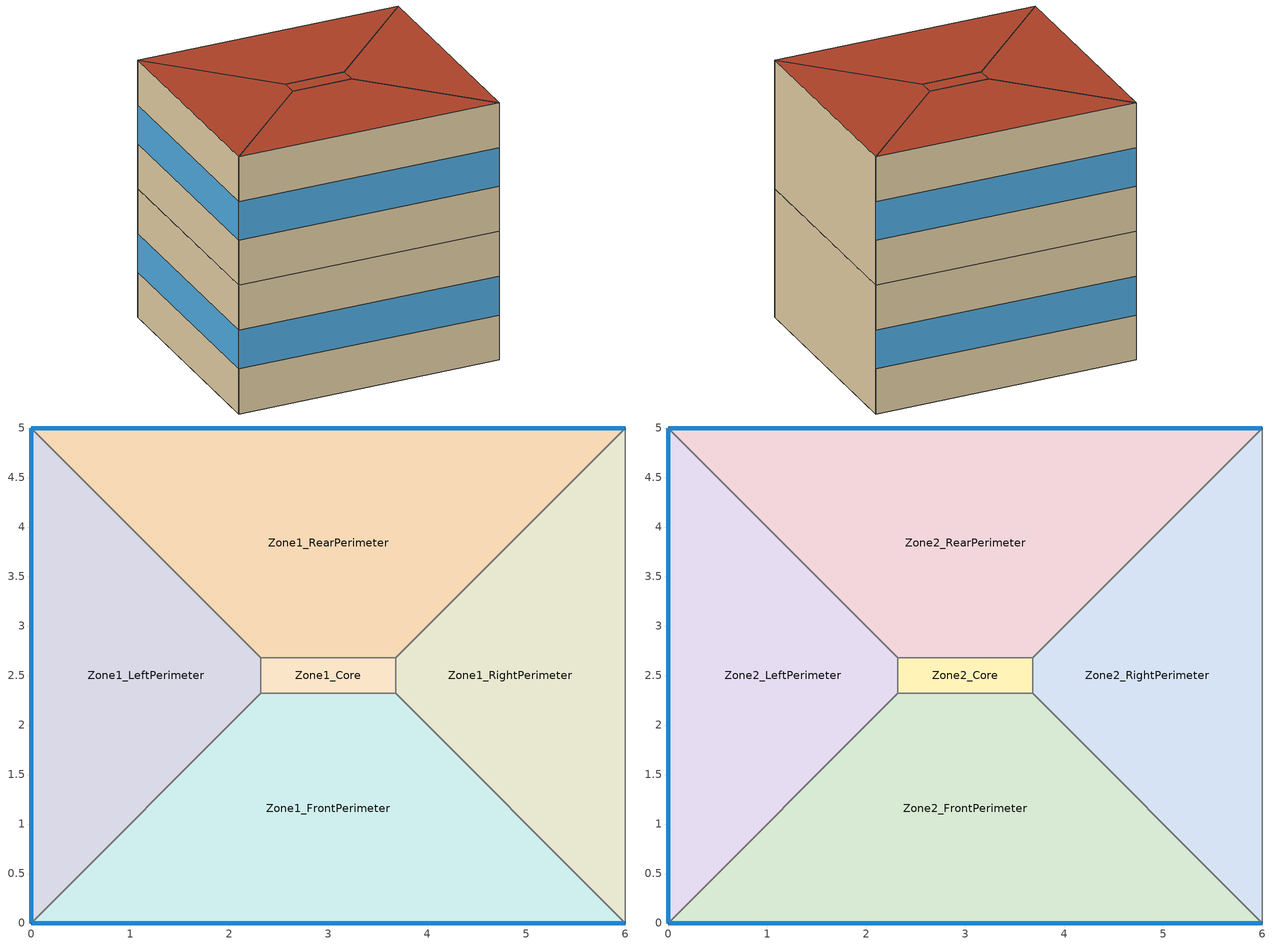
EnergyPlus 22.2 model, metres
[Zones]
Zone1_FrontPerimeter
 floor ground (ground_floor_Construction): 3.68,2.32 6,0 0,0 2.32,2.32 z0
 wall outside (exterior_wall_Construction): 0,0 6,0 z0:3
 wall adiabatic (interior_wall_Construction): 6,0 3.68,2.32 / 2.32,2.32 0,0 z0:3
 wall to Zone1_Core (interior_wall_Construction): 3.68,2.32 2.32,2.32 z0:3
 window x1.01 (Window1C): 0,0 6,0 z1.05:1.95
Zone1_RightPerimeter
 floor ground (ground_floor_Construction): 6,5 6,0 3.68,2.32 3.68,2.68 z0
 wall adiabatic (interior_wall_Construction): 3.68,2.32 6,0 6,5 3.68,2.68 z0:3
 wall to Zone1_Core (interior_wall_Construction): 3.68,2.68 3.68,2.32 z0:3
Zone1_RearPerimeter
 floor ground (ground_floor_Construction): 6,5 3.68,2.68 2.32,2.68 0,5 z0
 wall outside (exterior_wall_Construction): 6,5 0,5 z0:3
 wall adiabatic (interior_wall_Construction): 0,5 2.32,2.68 / 3.68,2.68 6,5 z0:3
 wall to Zone1_Core (interior_wall_Construction): 2.32,2.68 3.68,2.68 z0:3
 window x1.14 (Window1C): 6,5 0,5 z1.05:1.95
Zone1_LeftPerimeter
 floor ground (ground_floor_Construction): 2.32,2.68 2.32,2.32 0,0 0,5 z0
 wall outside (exterior_wall_Construction): 0,5 0,0 z0:3
 wall adiabatic (interior_wall_Construction): 0,0 2.32,2.32 / 2.32,2.68 0,5 z0:3
 wall to Zone1_Core (interior_wall_Construction): 2.32,2.32 2.32,2.68 z0:3
 window x1.05 (Window1C): 0,5 0,0 z1.05:1.95
Zone1_Core
 floor ground (ground_floor_Construction): 3.68,2.68 3.68,2.32 2.32,2.32 2.32,2.68 z0
Zone2_FrontPerimeter
 floor to Zone1_FrontPerimeter (inter_floor_Construction): 3.68,2.32 6,0 0,0 2.32,2.32 z3
 wall outside (exterior_wall_Construction): 0,0 6,0 z3:6
 wall adiabatic (interior_wall_Construction): 6,0 3.68,2.32 / 2.32,2.32 0,0 z3:6
 wall to Zone2_Core (interior_wall_Construction): 3.68,2.32 2.32,2.32 z3:6
 window x1.3 (Window1C): 0,0 6,0 z4.05:4.95
 roof outside (flat_roof_Construction): 6,0 3.68,2.32 2.32,2.32 0,0 z6
Zone2_RightPerimeter
 floor to Zone1_RightPerimeter (inter_floor_Construction): 6,5 6,0 3.68,2.32 3.68,2.68 z3
 wall adiabatic (interior_wall_Construction): 3.68,2.32 6,0 6,5 3.68,2.68 z3:6
 wall to Zone2_Core (interior_wall_Construction): 3.68,2.68 3.68,2.32 z3:6
 roof outside (flat_roof_Construction): 6,0 6,5 3.68,2.68 3.68,2.32 z6
Zone2_RearPerimeter
 floor to Zone1_RearPerimeter (inter_floor_Construction): 6,5 3.68,2.68 2.32,2.68 0,5 z3
 wall outside (exterior_wall_Construction): 6,5 0,5 z3:6
 wall adiabatic (interior_wall_Construction): 0,5 2.32,2.68 / 3.68,2.68 6,5 z3:6
 wall to Zone2_Core (interior_wall_Construction): 2.32,2.68 3.68,2.68 z3:6
 window x1.17 (Window1C): 6,5 0,5 z4.05:4.95
 roof outside (flat_roof_Construction): 6,5 0,5 2.32,2.68 3.68,2.68 z6
Zone2_LeftPerimeter
 floor to Zone1_LeftPerimeter (inter_floor_Construction): 2.32,2.68 2.32,2.32 0,0 0,5 z3
 wall outside (exterior_wall_Construction): 0,5 0,0 z3:6
 wall adiabatic (interior_wall_Construction): 0,0 2.32,2.32 / 2.32,2.68 0,5 z3:6
 wall to Zone2_Core (interior_wall_Construction): 2.32,2.32 2.32,2.68 z3:6
 window x1.24 (Window1C): 0,5 0,0 z4.05:4.95
 roof outside (flat_roof_Construction): 0,0 2.32,2.32 2.32,2.68 0,5 z6
Zone2_Core
 floor to Zone1_Core (inter_floor_Construction): 3.68,2.68 3.68,2.32 2.32,2.32 2.32,2.68 z3
 roof outside (flat_roof_Construction): 3.68,2.32 3.68,2.68 2.32,2.68 2.32,2.32 z6
[BUILDING]
Sample_Building_0: North Axis, North Axis=0; Terrain, Terrain=Suburbs; Loads Convergence Tolerance Value, Loads Convergence Tolerance Value=0.04; Temperature Convergence Tolerance Value, Temperature Convergence Tolerance Value=0.4; Solar Distribution, Solar Distribution=FullExterior; Maximum Number of Warmup Days, Maximum Number of Warmup Days=25; Minimum Number of Warmup Days, Minimum Number of Warmup Days=1
[Site:Location]
Amsterdam_Netherlands: Latitude, Latitude=52.37; Longitude, Longitude=4.89; Time Zone, Time Zone=1; Elevation, Elevation=28.2944
[SITE:GROUNDTEMPERATURE:BUILDINGSURFACE]
5.44456, 6.34265, 7.35519, 10.3632, 17.2781, 18.9818, 21.5895, 20.479, 17.649, 11.8647, 9.46105, 6.81585
[SizingPeriod:DesignDay] Day of Month, Day of Month=21; Humidity Condition Type, Humidity Condition Type=Wetbulb; Barometric Pressure, Barometric Pressure=102000; Rain Indicator, Rain Indicator=No; Snow Indicator, Snow Indicator=No; Daylight Saving Time Indicator, Daylight Saving Time Indicator=No; Solar Model Indicator, Solar Model Indicator=ASHRAEClearSky
Name | Month, Month | Day Type, Day Type | Maximum Dry-Bulb Temperature, Maximum DryBulb Temperature | Daily Dry-Bulb Temperature Range, Daily DryBulb Temperature Range | Wetbulb or DewPoint at Maximum Dry-Bulb, Wetbulb or DewPoint at Maximum DryBulb | Wind Speed, Wind Speed | Wind Direction, Wind Direction | Sky Clearness, Sky Clearness
Netherlands Ann Htg 99.6% Condns DB | 1 | WinterDesignDay | -5 | 0 | -5 | 4 | 270 | 0
Netherlands Ann Clg 1% Condns DB=>MWB | 7 | SummerDesignDay | 28 | 10 | 17 | 3.5 | 90 | 1
[MATERIAL]
Concrete_200mm: Roughness, Roughness=MediumRough; Thickness, Thickness=0.265973; Conductivity, Conductivity=0.0505706; Density, Density=2300.54; Specific Heat, Specific Heat=852.654; Thermal Absorptance, Thermal Absorptance=0.9; Solar Absorptance, Solar Absorptance=0.7; Visible Absorptance, Visible Absorptance=0.7
[MATERIAL:NOMASS]
Name | Roughness, Roughness | Thermal Resistance, Thermal Resistance | Thermal Absorptance, Thermal Absorptance | Solar Absorptance, Solar Absorptance | Visible Absorptance, Visible Absorptance
Roof_R2.5 | MediumRough | 3.85497 | 0.902698 | 0.700629 | 0.696086
InternalFloor_Generic_R1.0 | MediumSmooth | 1.82106 | 0.90557 | 0.693091 | 0.704281
InteriorWall_Generic_R0.5 | MediumSmooth | 0.768366 | 0.897125 | 0.496555 | 0.504572
GroundFloor_R2.5 | MediumRough | 0.574955 | 0.892669 | 0.694354 | 0.704865
[WINDOWMATERIAL:SIMPLEGLAZINGSYSTEM]
Window_U2.9: U-Factor, UFactor=2.9; Solar Heat Gain Coefficient, Solar Heat Gain Coefficient=0.701452; Visible Transmittance, Visible Transmittance=0.7
[CONSTRUCTION]
Window1C: Window_U2.9
ground_floor_Construction: GroundFloor_R2.5
exterior_wall_Construction: Concrete_200mm
flat_roof_Construction: Roof_R2.5
inter_floor_Construction: InternalFloor_Generic_R1.0
interior_wall_Construction: InteriorWall_Generic_R0.5
[WINDOWMATERIAL:BLIND] Slat Orientation, Slat Orientation=Horizontal; Slat Width, Slat Width=0.025; Slat Separation, Slat Separation=0.02; Slat Thickness, Slat Thickness=0.001; Slat Angle, Slat Angle=45; Slat Conductivity, Slat Conductivity=160; Slat Beam Solar Transmittance, Slat Beam Solar Transmittance=0; Front Side Slat Beam Solar Reflectance, Front Side Slat Beam Solar Reflectance=0.7; Back Side Slat Beam Solar Reflectance, Back Side Slat Beam Solar Reflectance=0.7; Slat Diffuse Solar Transmittance, Slat Diffuse Solar Transmittance=0; Front Side Slat Diffuse Solar Reflectance, Front Side Slat Diffuse Solar Reflectance=0.7; Back Side Slat Diffuse Solar Reflectance, Back Side Slat Diffuse Solar Reflectance=0.7; Slat Beam Visible Transmittance, Slat Beam Visible Transmittance=0; Front Side Slat Beam Visible Reflectance, Front Side Slat Beam Visible Reflectance=0.7; Back Side Slat Beam Visible Reflectance, Back Side Slat Beam Visible Reflectance=0.7; Slat Diffuse Visible Transmittance, Slat Diffuse Visible Transmittance=0; Front Side Slat Diffuse Visible Reflectance, Front Side Slat Diffuse Visible Reflectance=0.7; Back Side Slat Diffuse Visible Reflectance, Back Side Slat Diffuse Visible Reflectance=0.7; Slat Infrared Hemispherical Transmittance, Slat Infrared Hemispherical Transmittance=0; Front Side Slat Infrared Hemispherical Emissivity, Front Side Slat Infrared Hemispherical Emissivity=0.9; Back Side Slat Infrared Hemispherical Emissivity, Back Side Slat Infrared Hemispherical Emissivity=0.9; Blind to Glass Distance, Blind to Glass Distance=0.05; Blind Top Opening Multiplier, Blind Top Opening Multiplier=0.5; Blind Bottom Opening Multiplier, Blind Bottom Opening Multiplier=0; Blind Left Side Opening Multiplier, Blind Left Side Opening Multiplier=0.5; Blind Right Side Opening Multiplier, Blind Right Side Opening Multiplier=0.5; Minimum Slat Angle, Minimum Slat Angle=0; Maximum Slat Angle, Maximum Slat Angle=180
MyExternalLouvers_Zone1_FrontPerimeter_Wall_0_window; MyExternalLouvers_Zone1_RearPerimeter_Wall_0_window; MyExternalLouvers_Zone1_LeftPerimeter_Wall_0_window; MyExternalLouvers_Zone2_FrontPerimeter_Wall_0_window; MyExternalLouvers_Zone2_RearPerimeter_Wall_0_window; MyExternalLouvers_Zone2_LeftPerimeter_Wall_0_window
[ZONE] Type, Type=1; Multiplier, Multiplier=1; Ceiling Height, Ceiling Height=autocalculate; Volume, Volume=autocalculate; Floor Area, Floor Area=autocalculate; Part of Total Floor Area, Part of Total Floor Area=Yes
Zone1_FrontPerimeter; Zone1_RightPerimeter; Zone1_RearPerimeter; Zone1_LeftPerimeter; Zone1_Core; Zone2_FrontPerimeter; Zone2_RightPerimeter; Zone2_RearPerimeter; Zone2_LeftPerimeter; Zone2_Core
[ZONEINFILTRATION:DESIGNFLOWRATE] Schedule Name, Schedule=InfilSched_Twoandahalfstory_House; Design Flow Rate Calculation Method, Design Flow Rate Calculation Method=Flow/Area; Constant Term Coefficient, Constant Term Coefficient=0; Temperature Term Coefficient, Temperature Term Coefficient=0.0714286; Velocity Term Coefficient, Velocity Term Coefficient=0.0952381; Velocity Squared Term Coefficient, Velocity Squared Term Coefficient=0
Name | Zone or ZoneList Name, Zone or ZoneList or Space or SpaceList | Design Flow Rate, Design Flow Rate
Infil_resi_D_Zone1_FrontPerimeter | Zone1_FrontPerimeter | 0.000290082
Infil_resi_D_Zone1_RightPerimeter | Zone1_RightPerimeter | 0.000290082
Infil_resi_D_Zone1_RearPerimeter | Zone1_RearPerimeter | 0.000290082
Infil_resi_D_Zone1_LeftPerimeter | Zone1_LeftPerimeter | 0.000290082
Infil_resi_D_Zone1_Core | Zone1_Core | 7.25205e-05
Infil_resi_D_Zone2_FrontPerimeter | Zone2_FrontPerimeter | 0.000290082
Infil_resi_D_Zone2_RightPerimeter | Zone2_RightPerimeter | 0.000290082
Infil_resi_D_Zone2_RearPerimeter | Zone2_RearPerimeter | 0.000290082
Infil_resi_D_Zone2_LeftPerimeter | Zone2_LeftPerimeter | 0.000290082
Infil_resi_D_Zone2_Core | Zone2_Core | 7.25205e-05
[DESIGNSPECIFICATION:OUTDOORAIR]
DSOA_Global: Outdoor Air Method, Outdoor Air Method=Sum; Outdoor Air Flow per Person, Outdoor Air Flow per Person=0.0025; Outdoor Air Flow per Zone Floor Area, Outdoor Air Flow per Zone Floor Area=0.0003; Outdoor Air Flow per Zone, Outdoor Air Flow per Zone=0; Outdoor Air Flow Air Changes per Hour, Outdoor Air Flow Air Changes per Hour=0
[ZONEHVAC:IDEALLOADSAIRSYSTEM] Availability Schedule Name, Availability Schedule=VentSched_Twoandahalfstory_House; Maximum Heating Supply Air Temperature, Maximum Heating Supply Air Temperature=53.6824; Minimum Cooling Supply Air Temperature, Minimum Cooling Supply Air Temperature=13.3534; Maximum Heating Supply Air Humidity Ratio, Maximum Heating Supply Air Humidity Ratio=0.0156; Minimum Cooling Supply Air Humidity Ratio, Minimum Cooling Supply Air Humidity Ratio=0.0077; Heating Limit, Heating Limit=LimitFlowRateAndCapacity; Maximum Heating Air Flow Rate, Maximum Heating Air Flow Rate=Autosize; Maximum Sensible Heating Capacity, Maximum Sensible Heating Capacity=Autosize; Cooling Limit, Cooling Limit=LimitFlowRateAndCapacity; Maximum Cooling Air Flow Rate, Maximum Cooling Air Flow Rate=Autosize; Maximum Total Cooling Capacity, Maximum Total Cooling Capacity=Autosize; Dehumidification Control Type, Dehumidification Control Type=None; Cooling Sensible Heat Ratio, Cooling Sensible Heat Ratio=0.7; Humidification Control Type, Humidification Control Type=None; Design Specification Outdoor Air Object Name, Design Specification Outdoor Air Object=DSOA_Global; Demand Controlled Ventilation Type, Demand Controlled Ventilation Type=None; Outdoor Air Economizer Type, Outdoor Air Economizer Type=NoEconomizer; Heat Recovery Type, Heat Recovery Type=Sensible; Sensible Heat Recovery Effectiveness, Sensible Heat Recovery Effectiveness=0.76767; Latent Heat Recovery Effectiveness, Latent Heat Recovery Effectiveness=0
Zone1_FrontPerimeter_Ideal_Loads; Zone1_RightPerimeter_Ideal_Loads; Zone1_RearPerimeter_Ideal_Loads; Zone1_LeftPerimeter_Ideal_Loads; Zone1_Core_Ideal_Loads; Zone2_FrontPerimeter_Ideal_Loads; Zone2_RightPerimeter_Ideal_Loads; Zone2_RearPerimeter_Ideal_Loads; Zone2_LeftPerimeter_Ideal_Loads; Zone2_Core_Ideal_Loads
[Zone equipment]
Zone1_FrontPerimeter: Zone1_FrontPerimeter_Ideal_Loads
Zone1_RightPerimeter: Zone1_RightPerimeter_Ideal_Loads
Zone1_RearPerimeter: Zone1_RearPerimeter_Ideal_Loads
Zone1_LeftPerimeter: Zone1_LeftPerimeter_Ideal_Loads
Zone1_Core: Zone1_Core_Ideal_Loads
Zone2_FrontPerimeter: Zone2_FrontPerimeter_Ideal_Loads
Zone2_RightPerimeter: Zone2_RightPerimeter_Ideal_Loads
Zone2_RearPerimeter: Zone2_RearPerimeter_Ideal_Loads
Zone2_LeftPerimeter: Zone2_LeftPerimeter_Ideal_Loads
Zone2_Core: Zone2_Core_Ideal_Loads
[THERMOSTATSETPOINT:DUALSETPOINT] Heating Setpoint Temperature Schedule Name, Heating Setpoint Temperature Schedule=ZONE_HEATING_SETPOINTS; Cooling Setpoint Temperature Schedule Name, Cooling Setpoint Temperature Schedule=ZONE_COOLING_SETPOINTS
Zone1_FrontPerimeter_SETPOINTS; Zone1_RightPerimeter_SETPOINTS; Zone1_RearPerimeter_SETPOINTS; Zone1_LeftPerimeter_SETPOINTS; Zone1_Core_SETPOINTS; Zone2_FrontPerimeter_SETPOINTS; Zone2_RightPerimeter_SETPOINTS; Zone2_RearPerimeter_SETPOINTS; Zone2_LeftPerimeter_SETPOINTS; Zone2_Core_SETPOINTS
[WATERHEATER:MIXED]
MyDHW_0_WaterHeater: Tank Volume, Tank Volume=0.277503; Setpoint Temperature Schedule Name, Setpoint Temperature Schedule=MyDHW_0_Setpoint; Deadband Temperature Difference, Deadband Temperature Difference=2; Maximum Temperature Limit, Maximum Temperature Limit=80; Heater Control Type, Heater Control Type=CYCLE; Heater Maximum Capacity, Heater Maximum Capacity=4223.21; Heater Ignition Minimum Flow Rate, Heater Ignition Minimum Flow Rate=0; Heater Ignition Delay, Heater Ignition Delay=0; Heater Fuel Type, Heater Fuel Type=NaturalGas; Heater Thermal Efficiency, Heater Thermal Efficiency=0.99; Off Cycle Parasitic Fuel Consumption Rate, Off Cycle Parasitic Fuel Consumption Rate=0; Off Cycle Parasitic Fuel Type, Off Cycle Parasitic Fuel Type=Electricity; Off Cycle Parasitic Heat Fraction to Tank, Off Cycle Parasitic Heat Fraction to Tank=0; On Cycle Parasitic Fuel Consumption Rate, On Cycle Parasitic Fuel Consumption Rate=0; On Cycle Parasitic Fuel Type, On Cycle Parasitic Fuel Type=Electricity; On Cycle Parasitic Heat Fraction to Tank, On Cycle Parasitic Heat Fraction to Tank=0; Ambient Temperature Indicator, Ambient Temperature Indicator=SCHEDULE; Ambient Temperature Schedule Name, Ambient Temperature Schedule=Always22C; Off Cycle Loss Coefficient to Ambient Temperature, Off Cycle Loss Coefficient to Ambient Temperature=3.4349; Off Cycle Loss Fraction to Zone, Off Cycle Loss Fraction to Zone=1; On Cycle Loss Coefficient to Ambient Temperature, On Cycle Loss Coefficient to Ambient Temperature=5; On Cycle Loss Fraction to Zone, On Cycle Loss Fraction to Zone=1; Peak Use Flow Rate, Peak Use Flow Rate=2.74594e-06; Use Flow Rate Fraction Schedule Name, Use Flow Rate Fraction Schedule=MyDHW_0_UseFraction; Use Side Effectiveness, Use Side Effectiveness=1; Source Side Effectiveness, Source Side Effectiveness=1; Use Side Design Flow Rate, Use Side Design Flow Rate=autosize; Source Side Design Flow Rate, Source Side Design Flow Rate=autosize; Indirect Water Heating Recovery Time, Indirect Water Heating Recovery Time=1.5; Source Side Flow Control Mode, Source Side Flow Control Mode=IndirectHeatPrimarySetpoint
[WINDOWSHADINGCONTROL] Shading Type, Shading Type=ExteriorBlind; Shading Control Type, Shading Control Type=OnIfHighSolarOnWindow; Shading Control Is Scheduled, Shading Control Is Scheduled=No; Glare Control Is Active, Glare Control Is Active=No; Type of Slat Angle Control for Blinds, Type of Slat Angle Control for Blinds=FixedSlatAngle; Multiple Surface Control Type, Multiple Surface Control Type=Sequential
Name | Zone or ZoneList Name, Zone | Setpoint, Setpoint | Shading Device Material Name, Shading Device Material | Fenestration Surface 1 Name, Fenestration Surface 1
ShadingCtrl_Zone1_FrontPerimeter_Wall_0_window | Zone1_FrontPerimeter | 326.411 | MyExternalLouvers_Zone1_FrontPerimeter_Wall_0_window | Zone1_FrontPerimeter_Wall_0 window
ShadingCtrl_Zone1_RearPerimeter_Wall_0_window | Zone1_RearPerimeter | 321.33 | MyExternalLouvers_Zone1_RearPerimeter_Wall_0_window | Zone1_RearPerimeter_Wall_0 window
ShadingCtrl_Zone1_LeftPerimeter_Wall_0_window | Zone1_LeftPerimeter | 370.964 | MyExternalLouvers_Zone1_LeftPerimeter_Wall_0_window | Zone1_LeftPerimeter_Wall_0 window
ShadingCtrl_Zone2_FrontPerimeter_Wall_0_window | Zone2_FrontPerimeter | 205.346 | MyExternalLouvers_Zone2_FrontPerimeter_Wall_0_window | Zone2_FrontPerimeter_Wall_0 window
ShadingCtrl_Zone2_RearPerimeter_Wall_0_window | Zone2_RearPerimeter | 269.343 | MyExternalLouvers_Zone2_RearPerimeter_Wall_0_window | Zone2_RearPerimeter_Wall_0 window
ShadingCtrl_Zone2_LeftPerimeter_Wall_0_window | Zone2_LeftPerimeter | 331.658 | MyExternalLouvers_Zone2_LeftPerimeter_Wall_0_window | Zone2_LeftPerimeter_Wall_0 window
[DESIGNSPECIFICATION:ZONEAIRDISTRIBUTION]
Field_1,=DSZAD_Global; Field_2, Zone Air Distribution Effectiveness in Cooling Mode=1; Field_3, Zone Air Distribution Effectiveness in Heating Mode=1; Field_5, Zone Secondary Recirculation Fraction=0.3; Field_6, Minimum Zone Ventilation Efficiency=0
[SIZING:ZONE]
Field_1, Zone or ZoneList=ALL_ZONES; Field_2, Zone Cooling Design Supply Air Temperature Input Method=SupplyAirTemperature; Field_3, Zone Cooling Design Supply Air Temperature=14.1394; Field_5, Zone Heating Design Supply Air Temperature Input Method=SupplyAirTemperature; Field_6, Zone Heating Design Supply Air Temperature=48.1; Field_8, Zone Cooling Design Supply Air Humidity Ratio=0.00877503; Field_9, Zone Heating Design Supply Air Humidity Ratio=0.00372321; Field_10, Design Specification Outdoor Air Object=DSOA_Global; Field_11, Zone Heating Sizing Factor=1; Field_12, Zone Cooling Sizing Factor=1; Field_13, Cooling Design Air Flow Method=DesignDayWithLimit; Field_14, Cooling Design Air Flow Rate=0; Field_15, Cooling Minimum Air Flow per Zone Floor Area=0.000762; Field_16, Cooling Minimum Air Flow=0; Field_17, Cooling Minimum Air Flow Fraction=0.2; Field_18, Heating Design Air Flow Method=DesignDay; Field_19, Heating Design Air Flow Rate=0; Field_20, Heating Maximum Air Flow per Zone Floor Area=0.002032; Field_21, Heating Maximum Air Flow=0.141576; Field_22, Heating Maximum Air Flow Fraction=0.3; Field_23, Design Specification Zone Air Distribution Object=DSZAD_Global; Field_24, Account for Dedicated Outdoor Air System=No; Field_25, Dedicated Outdoor Air System Control Strategy=NeutralSupplyAir; Field_26, Dedicated Outdoor Air Low Setpoint Temperature for Design=autosize; Field_27, Dedicated Outdoor Air High Setpoint Temperature for Design=autosize; Field_28, Zone Load Sizing Method=Sensible Load Only No Latent Load; Field_29, Zone Latent Cooling Design Supply Air Humidity Ratio Input Method=HumidityRatioDifference; Field_31, Zone Cooling Design Supply Air Humidity Ratio Difference=0.005; Field_32, Zone Latent Heating Design Supply Air Humidity Ratio Input Method=HumidityRatioDifference; Field_34, Zone Humidification Design Supply Air Humidity Ratio Difference=0.005
[ZONECONTROL:THERMOSTAT] Field_3, Control Type Schedule=ZONE_CONTROL_TYPE_SCHEDULE; Field_12, Temperature Difference Between Cutout And Setpoint=0
Name | Field_1, | Field_2, Zone or ZoneList | Field_5, Control 1
 | Zone1_FrontPerimeter_CONTROLS | Zone1_FrontPerimeter | Zone1_FrontPerimeter_SETPOINTS
 | Zone1_RightPerimeter_CONTROLS | Zone1_RightPerimeter | Zone1_RightPerimeter_SETPOINTS
 | Zone1_RearPerimeter_CONTROLS | Zone1_RearPerimeter | Zone1_RearPerimeter_SETPOINTS
 | Zone1_LeftPerimeter_CONTROLS | Zone1_LeftPerimeter | Zone1_LeftPerimeter_SETPOINTS
 | Zone1_Core_CONTROLS | Zone1_Core | Zone1_Core_SETPOINTS
 | Zone2_FrontPerimeter_CONTROLS | Zone2_FrontPerimeter | Zone2_FrontPerimeter_SETPOINTS
 | Zone2_RightPerimeter_CONTROLS | Zone2_RightPerimeter | Zone2_RightPerimeter_SETPOINTS
 | Zone2_RearPerimeter_CONTROLS | Zone2_RearPerimeter | Zone2_RearPerimeter_SETPOINTS
 | Zone2_LeftPerimeter_CONTROLS | Zone2_LeftPerimeter | Zone2_LeftPerimeter_SETPOINTS
 | Zone2_Core_CONTROLS | Zone2_Core | Zone2_Core_SETPOINTS
[Schedule:Compact]
ALWAYS22C: Through: 12/31, For: AllDays, Until: 24:00, 22
[SCHEDULE:COMPACT]
MyDHW_0_UseFraction: Through: 12/31, For: AllDays, Until: 06:00, 0, Until: 08:00, 0.62, Until: 10:00, 0.98, Until: 17:00, 0.2, Until: 21:00, 0.69, Until: 24:00, 0.62
MyDHW_0_Setpoint: Through: 12/31, For: AllDays, Until: 24:00, 59.4729
ZONE_HEATING_SETPOINTS: Through: 12/31, For: WeekDays, Until: 07:00, 15.025, Until: 23:00, 19.639, Until: 24:00, 15.025, For: Saturday, Until: 07:00, 15.025, Until: 23:00, 19.639, Until: 24:00, 15.025, For: Sunday, Until: 07:00, 15.025, Until: 23:00, 19.639, Until: 24:00, 15.025, For: Holiday, Until: 07:00, 15.025, Until: 23:00, 19.639, Until: 24:00, 15.025, For: SummerDesignDay, Until: 24:00, 19.639, For: WinterDesignDay, Until: 24:00, 19.639
ZONE_COOLING_SETPOINTS: Through: 12/31, For: WeekDays, Until: 07:00, 32.446, Until: 23:00, 32.55, Until: 24:00, 32.446, For: Saturday, Until: 07:00, 32.446, Until: 23:00, 32.55, Until: 24:00, 32.446, For: Sunday, Until: 07:00, 32.446, Until: 23:00, 32.55, Until: 24:00, 32.446, For: Holiday, Until: 07:00, 32.446, Until: 23:00, 32.55, Until: 24:00, 32.446, For: SummerDesignDay, Until: 24:00, 32.55, For: WinterDesignDay, Until: 24:00, 32.55
ZONE_CONTROL_TYPE_SCHEDULE: Through: 12/31, For: AllDays, Until: 24:00, 4
VentSched_Twoandahalfstory_House: Through: 12/31, For: Weekdays SummerDesignDay WinterDesignDay, Until: 06:00, 0.3174, Until: 09:00, 0.8844, Until: 16:00, 0.406, Until: 22:00, 0.9219, Until: 24:00, 0.4011, For: Saturday Sunday Holiday AllOtherDays, Until: 08:00, 0.4053, Until: 23:00, 0.8798, Until: 24:00, 0.53
InfilSched_Twoandahalfstory_House: Through: 12/31, For: Weekdays SummerDesignDay WinterDesignDay, Until: 24:00, 0.9545, For: Saturday Sunday Holiday AllOtherDays, Until: 24:00, 0.922
